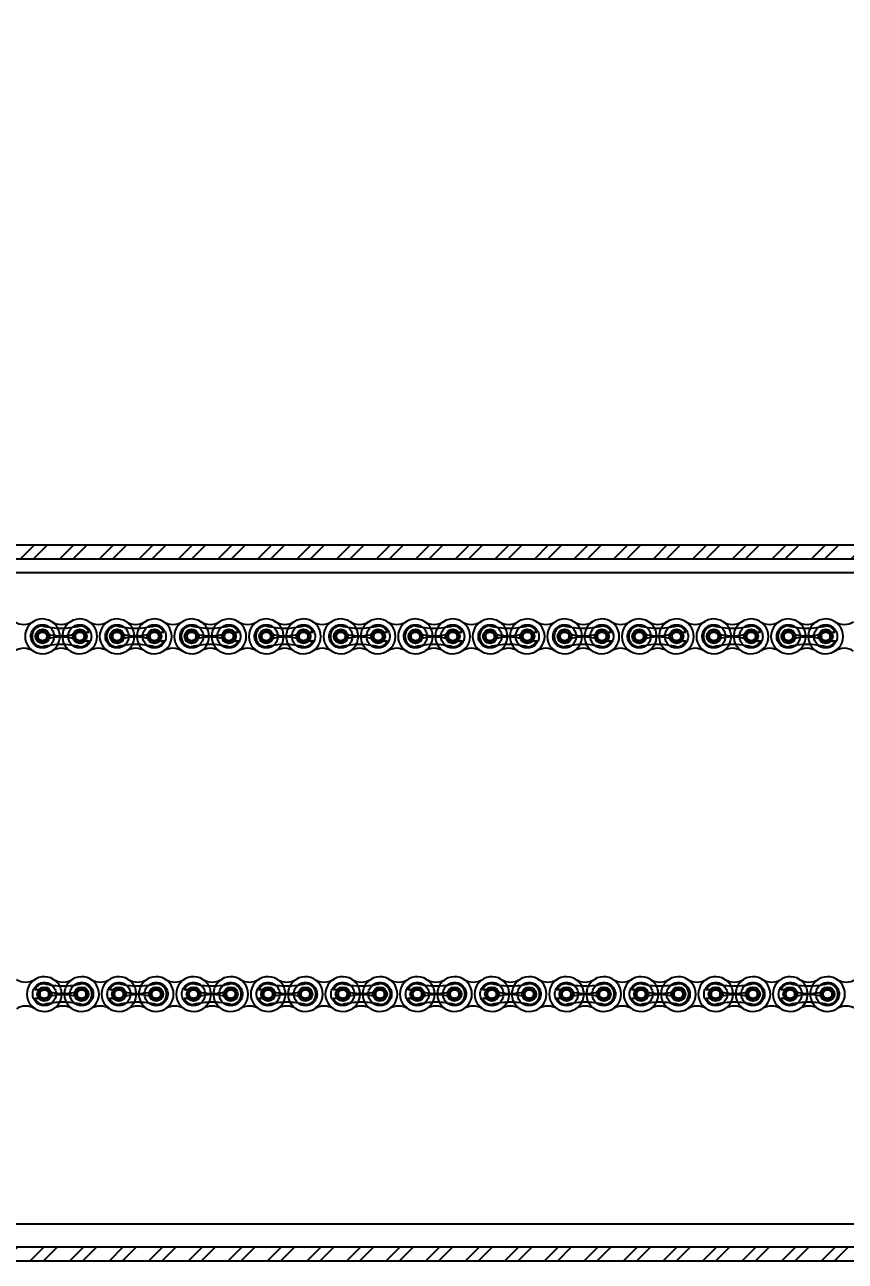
# Model space of a CAD drawing. Header units: metres. Extents: x 0 to 21025, y 0 to 14850.
# Drawn here: x 3216.7 to 3496.1, y 6190.9 to 6612 of the extents above; entities that cross this region are included whole.
import ezdxf

# ---------------------------------------------------------------- set-up
doc = ezdxf.new("R2010")
doc.units = ezdxf.units.M
doc.header["$LTSCALE"] = 25
doc.linetypes.add('HIDDEN2', pattern=[4.7625, 3.175, -1.5875])
for name, color, linetype in [('18_COTAS', 7, 'Continuous'), ('SHA', 7, 'Continuous'), ('SL4', 4, 'Continuous'), ('ST1', 7, 'HIDDEN2')]:
    doc.layers.add(name, color=color, linetype=linetype)
doc.styles.add('ROMANS', font='ROMANS.SHX')
doc.dimstyles.new('25___1-25', dxfattribs={"dimscale": 25, "dimtxt": 2.5, "dimasz": 2, "dimexe": 1.5, "dimexo": 1, "dimgap": 0.5, "dimtad": 1, "dimzin": 12, "dimtxsty": 'ROMANS', "dimcen": 0, "dimclrd": 256, "dimclre": 256, "dimclrt": 3, "dimazin": 3, "dimtfac": 1, "dimtmove": 0, "dimatfit": 0, "dimfxl": 1, "dimlwd": -1, "dimlwe": -1, "dimarcsym": 0})
pattern_1 = [(45, (-2913.5705, 2928.034), (-6.735192, 6.735192), []), (45, (-2909.08, 2928.034), (-6.735192, 6.735192), [])]

# ---------------------------------------------------------------- blocks, each defined once
blk = doc.blocks.new('*D13')
at = {"layer": '18_COTAS', "transparency": 16777216}
for p, q in [((2083.56, 6357.87), (2083.56, 7037.95)), ((6382.51, 6357.87), (6382.51, 7037.95)), ((2133.56, 7000.45), (6332.51, 7000.45))]:
    blk.add_line(p, q, dxfattribs=at)
for points in [[(2133.56, 7008.78), (2133.56, 6992.11), (2083.56, 7000.45)], [(6332.51, 7008.78), (6332.51, 6992.11), (6382.51, 7000.45)]]:
    blk.add_solid(points, dxfattribs=at)
at = {"layer": 'Defpoints', "color": 0, "transparency": 16777216}
for p in [(6382.51, 7000.45), (2083.56, 6332.87), (6382.51, 6332.87)]:
    blk.add_point(p, dxfattribs=at)
at = {"layer": '18_COTAS', "color": 3, "transparency": 16777216, "insert": (4233.04, 7050.15), "char_height": 62.5, "attachment_point": 5, "style": 'ROMANS'}
blk.add_mtext('4298,95', dxfattribs=at)

msp = doc.modelspace()

# ---------------------------------------------------------------- hatches: boundary and pattern name
at = {"layer": 'SHA'}
h = msp.add_hatch(dxfattribs=at)
h.set_pattern_fill('ANSI32', color=256, style=0)
h.set_pattern_definition(pattern_1)
h.paths.add_polyline_path([(4205.539, 6434.865), (2880.564, 6434.865), (2880.564, 6430.103), (4205.539, 6430.103)], flags=0)
h = msp.add_hatch(dxfattribs=at)
h.set_pattern_fill('ANSI32', color=256, style=0)
h.set_pattern_definition(pattern_1)
h.paths.add_polyline_path([(2880.564, 6190.865), (4205.539, 6190.865), (4205.539, 6195.628), (2880.564, 6195.628)], flags=0)

# ---------------------------------------------------------------- linework, layer by layer
at = {"layer": 'SL4'}
for p, q in [((2880.564, 6434.865), (4205.539, 6434.865)), ((2880.564, 6430.103), (4205.539, 6430.103)), ((4205.539, 6425.34), (2880.564, 6425.34)), ((2880.564, 6203.628), (4205.539, 6203.628)), ((4205.539, 6195.628), (2880.564, 6195.628)), ((4205.539, 6190.865), (2880.564, 6190.865))]:
    msp.add_line(p, q, dxfattribs=at)
for centre, radius in [((3222.73, 6403.705), 2.398), ((3235.43, 6403.705), 2.398), ((3248.13, 6403.705), 2.399), ((3260.83, 6403.705), 2.399), ((3273.53, 6403.705), 2.398), ((3286.23, 6403.705), 2.398), ((3298.93, 6403.705), 2.399), ((3311.63, 6403.705), 2.399), ((3324.33, 6403.705), 2.398), ((3337.03, 6403.705), 2.399), ((3349.73, 6403.705), 2.399), ((3362.43, 6403.705), 2.399), ((3375.13, 6403.705), 2.398), ((3387.83, 6403.705), 2.399), ((3400.53, 6403.705), 2.399), ((3413.23, 6403.705), 2.399), ((3425.93, 6403.705), 2.398), ((3438.63, 6403.705), 2.399), ((3451.33, 6403.705), 2.399), ((3464.03, 6403.705), 2.399), ((3476.73, 6403.705), 2.398), ((3489.43, 6403.705), 2.399), ((3223.369, 6281.87), 2.399), ((3236.069, 6281.87), 2.399), ((3248.769, 6281.87), 2.398), ((3261.469, 6281.87), 2.398), ((3274.169, 6281.87), 2.399), ((3286.869, 6281.87), 2.399), ((3299.569, 6281.87), 2.399), ((3312.269, 6281.87), 2.399), ((3324.969, 6281.87), 2.399), ((3337.669, 6281.87), 2.398), ((3350.369, 6281.87), 2.399), ((3363.069, 6281.87), 2.399), ((3375.769, 6281.87), 2.398), ((3388.469, 6281.87), 2.399), ((3401.169, 6281.87), 2.399), ((3413.869, 6281.87), 2.398), ((3426.569, 6281.87), 2.399), ((3439.269, 6281.87), 2.399), ((3451.969, 6281.87), 2.398), ((3464.669, 6281.87), 2.398), ((3477.369, 6281.87), 2.399), ((3490.069, 6281.87), 2.399)]:
    msp.add_circle(centre, radius, dxfattribs=at)
for centre, start, end in [((3216.38, 6413.698), 237.56669, 302.43331), ((3222.73, 6403.705), 57.56669, 302.43331), ((3229.08, 6413.698), 237.56669, 302.43331), ((3235.43, 6403.705), 237.56669, 122.43331), ((3241.78, 6413.698), 237.56669, 302.43331), ((3248.13, 6403.705), 57.56669, 302.43331), ((3254.48, 6413.698), 237.56669, 302.43331), ((3260.83, 6403.705), 237.56669, 122.43331), ((3267.18, 6413.698), 237.56669, 302.43331), ((3273.53, 6403.705), 57.56669, 302.43331), ((3279.88, 6413.698), 237.56669, 302.43331), ((3286.23, 6403.705), 237.56669, 122.43331), ((3292.58, 6413.698), 237.56669, 302.43331), ((3298.93, 6403.705), 57.56669, 302.43331), ((3305.28, 6413.698), 237.56669, 302.43331), ((3311.63, 6403.705), 237.56669, 122.43331), ((3317.98, 6413.698), 237.56669, 302.43331), ((3324.33, 6403.705), 57.56669, 302.43331), ((3330.68, 6413.698), 237.56669, 302.43331), ((3337.03, 6403.705), 237.56669, 122.43331), ((3343.38, 6413.698), 237.56669, 302.43331), ((3349.73, 6403.705), 57.56669, 302.43331), ((3356.08, 6413.698), 237.56669, 302.43331), ((3362.43, 6403.705), 237.56669, 122.43331), ((3368.78, 6413.698), 237.56669, 302.43331), ((3375.13, 6403.705), 57.56669, 302.43331), ((3381.48, 6413.698), 237.56669, 302.43331), ((3387.83, 6403.705), 237.56669, 122.43331), ((3394.18, 6413.698), 237.56669, 302.43331), ((3400.53, 6403.705), 57.56669, 302.43331), ((3406.88, 6413.698), 237.56669, 302.43331), ((3413.23, 6403.705), 237.56669, 122.43331), ((3419.58, 6413.698), 237.56669, 302.43331), ((3425.93, 6403.705), 57.56669, 302.43331), ((3432.28, 6413.698), 237.56669, 302.43331), ((3438.63, 6403.705), 237.56669, 122.43331), ((3444.98, 6413.698), 237.56669, 302.43331), ((3451.33, 6403.705), 57.56669, 302.43331), ((3457.68, 6413.698), 237.56669, 302.43331), ((3464.03, 6403.705), 237.56669, 122.43331), ((3470.38, 6413.698), 237.56669, 302.43331), ((3476.73, 6403.705), 57.56669, 302.43331), ((3483.08, 6413.698), 237.56669, 302.43331), ((3489.43, 6403.705), 237.56669, 122.43331), ((3495.78, 6413.698), 237.56669, 302.43331), ((3216.38, 6393.712), 57.56669, 122.43331), ((3229.08, 6393.712), 57.56669, 122.43331), ((3241.78, 6393.712), 57.56669, 122.43331), ((3254.48, 6393.712), 57.56669, 122.43331), ((3267.18, 6393.712), 57.56669, 122.43331), ((3279.88, 6393.712), 57.56669, 122.43331), ((3292.58, 6393.712), 57.56669, 122.43331), ((3305.28, 6393.712), 57.56669, 122.43331), ((3317.98, 6393.712), 57.56669, 122.43331), ((3330.68, 6393.712), 57.56669, 122.43331), ((3343.38, 6393.712), 57.56669, 122.43331), ((3356.08, 6393.712), 57.56669, 122.43331), ((3368.78, 6393.712), 57.56669, 122.43331), ((3381.48, 6393.712), 57.56669, 122.43331), ((3394.18, 6393.712), 57.56669, 122.43331), ((3406.88, 6393.712), 57.56669, 122.43331), ((3419.58, 6393.712), 57.56669, 122.43331), ((3432.28, 6393.712), 57.56669, 122.43331), ((3444.98, 6393.712), 57.56669, 122.43331), ((3457.68, 6393.712), 57.56669, 122.43331), ((3470.38, 6393.712), 57.56669, 122.43331), ((3483.08, 6393.712), 57.56669, 122.43331), ((3495.78, 6393.712), 57.56669, 122.43331), ((3217.019, 6291.863), 237.56669, 302.43331), ((3223.369, 6281.87), 57.56669, 302.43331), ((3229.719, 6291.863), 237.56669, 302.43331), ((3236.069, 6281.87), 237.56669, 122.43331), ((3242.419, 6291.863), 237.56669, 302.43331), ((3248.769, 6281.87), 57.56669, 302.43331), ((3255.119, 6291.863), 237.56669, 302.43331), ((3261.469, 6281.87), 237.56669, 122.43331), ((3267.819, 6291.863), 237.56669, 302.43331), ((3274.169, 6281.87), 57.56669, 302.43331), ((3280.519, 6291.863), 237.56669, 302.43331), ((3286.869, 6281.87), 237.56669, 122.43331), ((3293.219, 6291.863), 237.56669, 302.43331), ((3299.569, 6281.87), 57.56669, 302.43331), ((3305.919, 6291.863), 237.56669, 302.43331), ((3312.269, 6281.87), 237.56669, 122.43331), ((3318.619, 6291.863), 237.56669, 302.43331), ((3324.969, 6281.87), 57.56669, 302.43331), ((3331.319, 6291.863), 237.56669, 302.43331), ((3337.669, 6281.87), 237.56669, 122.43331), ((3344.019, 6291.863), 237.56669, 302.43331), ((3350.369, 6281.87), 57.56669, 302.43331), ((3356.719, 6291.863), 237.56669, 302.43331), ((3363.069, 6281.87), 237.56669, 122.43331), ((3369.419, 6291.863), 237.56669, 302.43331), ((3375.769, 6281.87), 57.56669, 302.43331), ((3382.119, 6291.863), 237.56669, 302.43331), ((3388.469, 6281.87), 237.56669, 122.43331), ((3394.819, 6291.863), 237.56669, 302.43331), ((3401.169, 6281.87), 57.56669, 302.43331), ((3407.519, 6291.863), 237.56669, 302.43331), ((3413.869, 6281.87), 237.56669, 122.43331), ((3420.219, 6291.863), 237.56669, 302.43331), ((3426.569, 6281.87), 57.56669, 302.43331), ((3432.919, 6291.863), 237.56669, 302.43331), ((3439.269, 6281.87), 237.56669, 122.43331), ((3445.619, 6291.863), 237.56669, 302.43331), ((3451.969, 6281.87), 57.56669, 302.43331), ((3458.319, 6291.863), 237.56669, 302.43331), ((3464.669, 6281.87), 237.56669, 122.43331), ((3471.019, 6291.863), 237.56669, 302.43331), ((3477.369, 6281.87), 57.56669, 302.43331), ((3483.719, 6291.863), 237.56669, 302.43331), ((3490.069, 6281.87), 237.56669, 122.43331), ((3496.419, 6291.863), 237.56669, 302.43331), ((3217.019, 6271.877), 57.56669, 122.43331), ((3229.719, 6271.877), 57.56669, 122.43331), ((3242.419, 6271.877), 57.56669, 122.43331), ((3255.119, 6271.877), 57.56669, 122.43331), ((3267.819, 6271.877), 57.56669, 122.43331), ((3280.519, 6271.877), 57.56669, 122.43331), ((3293.219, 6271.877), 57.56669, 122.43331), ((3305.919, 6271.877), 57.56669, 122.43331), ((3318.619, 6271.877), 57.56669, 122.43331), ((3331.319, 6271.877), 57.56669, 122.43331), ((3344.019, 6271.877), 57.56669, 122.43331), ((3356.719, 6271.877), 57.56669, 122.43331), ((3369.419, 6271.877), 57.56669, 122.43331), ((3382.119, 6271.877), 57.56669, 122.43331), ((3394.819, 6271.877), 57.56669, 122.43331), ((3407.519, 6271.877), 57.56669, 122.43331), ((3420.219, 6271.877), 57.56669, 122.43331), ((3432.919, 6271.877), 57.56669, 122.43331), ((3445.619, 6271.877), 57.56669, 122.43331), ((3458.319, 6271.877), 57.56669, 122.43331), ((3471.019, 6271.877), 57.56669, 122.43331), ((3483.719, 6271.877), 57.56669, 122.43331), ((3496.419, 6271.877), 57.56669, 122.43331)]:
    msp.add_arc(centre, 5.92, start, end, dxfattribs=at)
at = {"layer": 'ST1'}
for p, q in [((4205.539, 6425.34), (2880.564, 6425.34)), ((3236.537, 6405.181), (3238.661, 6405.181)), ((3236.537, 6402.229), (3238.661, 6402.229)), ((3261.937, 6405.181), (3264.061, 6405.181)), ((3261.937, 6402.229), (3264.061, 6402.229)), ((3287.337, 6405.181), (3289.461, 6405.181)), ((3287.337, 6402.229), (3289.461, 6402.229)), ((3312.737, 6405.181), (3314.861, 6405.181)), ((3312.737, 6402.229), (3314.861, 6402.229)), ((3338.137, 6405.181), (3340.261, 6405.181)), ((3338.137, 6402.229), (3340.261, 6402.229)), ((3363.537, 6405.181), (3365.661, 6405.181)), ((3363.537, 6402.229), (3365.661, 6402.229)), ((3388.937, 6405.181), (3391.061, 6405.181)), ((3388.937, 6402.229), (3391.061, 6402.229)), ((3414.337, 6405.181), (3416.461, 6405.181)), ((3414.337, 6402.229), (3416.461, 6402.229)), ((3439.737, 6405.181), (3441.861, 6405.181)), ((3439.737, 6402.229), (3441.861, 6402.229)), ((3465.137, 6405.181), (3467.261, 6405.181)), ((3465.137, 6402.229), (3467.261, 6402.229)), ((3490.537, 6405.181), (3492.661, 6405.181)), ((3490.537, 6402.229), (3492.661, 6402.229)), ((3222.262, 6283.346), (3220.138, 6283.346)), ((3222.262, 6280.394), (3220.138, 6280.394)), ((3247.662, 6283.346), (3245.538, 6283.346)), ((3247.662, 6280.394), (3245.538, 6280.394)), ((3273.062, 6283.346), (3270.938, 6283.346)), ((3273.062, 6280.394), (3270.938, 6280.394)), ((3298.462, 6283.346), (3296.338, 6283.346)), ((3298.462, 6280.394), (3296.338, 6280.394)), ((3323.862, 6283.346), (3321.738, 6283.346)), ((3323.862, 6280.394), (3321.738, 6280.394)), ((3349.262, 6283.346), (3347.138, 6283.346)), ((3349.262, 6280.394), (3347.138, 6280.394)), ((3374.662, 6283.346), (3372.538, 6283.346)), ((3374.662, 6280.394), (3372.538, 6280.394)), ((3400.062, 6283.346), (3397.938, 6283.346)), ((3400.062, 6280.394), (3397.938, 6280.394)), ((3425.462, 6283.346), (3423.338, 6283.346)), ((3425.462, 6280.394), (3423.338, 6280.394)), ((3450.862, 6283.346), (3448.738, 6283.346)), ((3450.862, 6280.394), (3448.738, 6280.394)), ((3476.262, 6283.346), (3474.138, 6283.346)), ((3476.262, 6280.394), (3474.138, 6280.394)), ((2880.564, 6203.628), (4205.539, 6203.628))]:
    msp.add_line(p, q, dxfattribs=at)
for centre, radius in [((3222.73, 6403.705), 3.96), ((3235.43, 6403.705), 3.96), ((3248.13, 6403.705), 3.96), ((3260.83, 6403.705), 3.96), ((3273.53, 6403.705), 3.96), ((3286.23, 6403.705), 3.96), ((3298.93, 6403.705), 3.96), ((3311.63, 6403.705), 3.96), ((3324.33, 6403.705), 3.96), ((3337.03, 6403.705), 3.96), ((3349.73, 6403.705), 3.96), ((3362.43, 6403.705), 3.96), ((3375.13, 6403.705), 3.96), ((3387.83, 6403.705), 3.96), ((3400.53, 6403.705), 3.96), ((3413.23, 6403.705), 3.96), ((3425.93, 6403.705), 3.96), ((3438.63, 6403.705), 3.96), ((3451.33, 6403.705), 3.96), ((3464.03, 6403.705), 3.96), ((3476.73, 6403.705), 3.96), ((3489.43, 6403.705), 3.96), ((3222.73, 6403.705), 1.845), ((3222.73, 6403.705), 1.476), ((3235.43, 6403.705), 1.845), ((3235.43, 6403.705), 1.476), ((3248.13, 6403.705), 1.845), ((3248.13, 6403.705), 1.476), ((3260.83, 6403.705), 1.845), ((3260.83, 6403.705), 1.476), ((3273.53, 6403.705), 1.845), ((3273.53, 6403.705), 1.476), ((3286.23, 6403.705), 1.845), ((3286.23, 6403.705), 1.476), ((3298.93, 6403.705), 1.845), ((3298.93, 6403.705), 1.476), ((3311.63, 6403.705), 1.845), ((3311.63, 6403.705), 1.476), ((3324.33, 6403.705), 1.845), ((3324.33, 6403.705), 1.476), ((3337.03, 6403.705), 1.845), ((3337.03, 6403.705), 1.476), ((3349.73, 6403.705), 1.845), ((3349.73, 6403.705), 1.476), ((3362.43, 6403.705), 1.845), ((3362.43, 6403.705), 1.476), ((3375.13, 6403.705), 1.845), ((3375.13, 6403.705), 1.476), ((3387.83, 6403.705), 1.845), ((3387.83, 6403.705), 1.476), ((3400.53, 6403.705), 1.845), ((3400.53, 6403.705), 1.476), ((3413.23, 6403.705), 1.845), ((3413.23, 6403.705), 1.476), ((3425.93, 6403.705), 1.845), ((3425.93, 6403.705), 1.476), ((3438.63, 6403.705), 1.845), ((3438.63, 6403.705), 1.476), ((3451.33, 6403.705), 1.845), ((3451.33, 6403.705), 1.476), ((3464.03, 6403.705), 1.845), ((3464.03, 6403.705), 1.476), ((3476.73, 6403.705), 1.845), ((3476.73, 6403.705), 1.476), ((3489.43, 6403.705), 1.845), ((3489.43, 6403.705), 1.476), ((3223.369, 6281.87), 3.96), ((3236.069, 6281.87), 3.96), ((3248.769, 6281.87), 3.96), ((3261.469, 6281.87), 3.96), ((3274.169, 6281.87), 3.96), ((3286.869, 6281.87), 3.96), ((3299.569, 6281.87), 3.96), ((3312.269, 6281.87), 3.96), ((3324.969, 6281.87), 3.96), ((3337.669, 6281.87), 3.96), ((3350.369, 6281.87), 3.96), ((3363.069, 6281.87), 3.96), ((3375.769, 6281.87), 3.96), ((3388.469, 6281.87), 3.96), ((3401.169, 6281.87), 3.96), ((3413.869, 6281.87), 3.96), ((3426.569, 6281.87), 3.96), ((3439.269, 6281.87), 3.96), ((3451.969, 6281.87), 3.96), ((3464.669, 6281.87), 3.96), ((3477.369, 6281.87), 3.96), ((3490.069, 6281.87), 3.96), ((3223.369, 6281.87), 1.845), ((3223.369, 6281.87), 1.476), ((3236.069, 6281.87), 1.845), ((3236.069, 6281.87), 1.476), ((3248.769, 6281.87), 1.845), ((3248.769, 6281.87), 1.476), ((3261.469, 6281.87), 1.845), ((3261.469, 6281.87), 1.476), ((3274.169, 6281.87), 1.845), ((3274.169, 6281.87), 1.476), ((3286.869, 6281.87), 1.845), ((3286.869, 6281.87), 1.476), ((3299.569, 6281.87), 1.845), ((3299.569, 6281.87), 1.476), ((3312.269, 6281.87), 1.845), ((3312.269, 6281.87), 1.476), ((3324.969, 6281.87), 1.845), ((3324.969, 6281.87), 1.476), ((3337.669, 6281.87), 1.845), ((3337.669, 6281.87), 1.476), ((3350.369, 6281.87), 1.845), ((3350.369, 6281.87), 1.476), ((3363.069, 6281.87), 1.845), ((3363.069, 6281.87), 1.476), ((3375.769, 6281.87), 1.845), ((3375.769, 6281.87), 1.476), ((3388.469, 6281.87), 1.845), ((3388.469, 6281.87), 1.476), ((3401.169, 6281.87), 1.845), ((3401.169, 6281.87), 1.476), ((3413.869, 6281.87), 1.845), ((3413.869, 6281.87), 1.476), ((3426.569, 6281.87), 1.845), ((3426.569, 6281.87), 1.476), ((3439.269, 6281.87), 1.845), ((3439.269, 6281.87), 1.476), ((3451.969, 6281.87), 1.845), ((3451.969, 6281.87), 1.476), ((3464.669, 6281.87), 1.845), ((3464.669, 6281.87), 1.476), ((3477.369, 6281.87), 1.845), ((3477.369, 6281.87), 1.476), ((3490.069, 6281.87), 1.845), ((3490.069, 6281.87), 1.476)]:
    msp.add_circle(centre, radius, dxfattribs=at)
for centre, radius, start, end in [((3222.73, 6403.705), 3.552, 90, 270), ((3229.08, 6432.802), 26.322, 256.04015, 283.95985), ((3222.73, 6403.705), 5.92, 302.43328, 57.56676), ((3235.43, 6403.705), 5.92, 122.43328, 237.56672), ((3235.43, 6403.705), 3.552, 24.55336, 90), ((3248.13, 6403.705), 3.552, 90, 270), ((3254.48, 6432.802), 26.322, 256.04015, 283.95985), ((3248.13, 6403.705), 5.92, 302.43324, 57.56676), ((3260.83, 6403.705), 5.92, 122.43328, 237.56672), ((3260.83, 6403.705), 3.552, 24.55336, 90), ((3273.53, 6403.705), 3.552, 90, 270), ((3279.88, 6432.802), 26.322, 256.04015, 283.95985), ((3273.53, 6403.705), 5.92, 302.43328, 57.56672), ((3286.23, 6403.705), 5.92, 122.43328, 237.56672), ((3286.23, 6403.705), 3.552, 24.55336, 90), ((3298.93, 6403.705), 3.552, 90, 270), ((3305.28, 6432.802), 26.322, 256.04015, 283.95985), ((3298.93, 6403.705), 5.92, 302.43328, 57.56672), ((3311.63, 6403.705), 5.92, 122.43328, 237.56672), ((3311.63, 6403.705), 3.552, 24.55336, 90), ((3324.33, 6403.705), 3.552, 90, 270), ((3330.68, 6432.802), 26.322, 256.04015, 283.95985), ((3324.33, 6403.705), 5.92, 302.43324, 57.56676), ((3337.03, 6403.705), 5.92, 122.43328, 237.56676), ((3337.03, 6403.705), 3.552, 24.55336, 90), ((3349.73, 6403.705), 3.552, 90, 270), ((3356.08, 6432.802), 26.322, 256.04015, 283.95985), ((3349.73, 6403.705), 5.92, 302.43328, 57.56672), ((3362.43, 6403.705), 5.92, 122.43328, 237.56672), ((3362.43, 6403.705), 3.552, 24.55336, 90), ((3375.13, 6403.705), 3.552, 90, 270), ((3381.48, 6432.802), 26.322, 256.04015, 283.95985), ((3375.13, 6403.705), 5.92, 302.43324, 57.56676), ((3387.83, 6403.705), 5.92, 122.43328, 237.56676), ((3387.83, 6403.705), 3.552, 24.55336, 90), ((3400.53, 6403.705), 3.552, 90, 270), ((3406.88, 6432.802), 26.322, 256.04015, 283.95985), ((3400.53, 6403.705), 5.92, 302.43328, 57.56676), ((3413.23, 6403.705), 5.92, 122.43328, 237.56672), ((3413.23, 6403.705), 3.552, 24.55336, 90), ((3425.93, 6403.705), 3.552, 90, 270), ((3432.28, 6432.802), 26.322, 256.04015, 283.95985), ((3425.93, 6403.705), 5.92, 302.43328, 57.56676), ((3438.63, 6403.705), 5.92, 122.43328, 237.56672), ((3438.63, 6403.705), 3.552, 24.55336, 90), ((3451.33, 6403.705), 3.552, 90, 270), ((3457.68, 6432.802), 26.322, 256.04015, 283.95985), ((3451.33, 6403.705), 5.92, 302.43324, 57.56676), ((3464.03, 6403.705), 5.92, 122.43328, 237.56672), ((3464.03, 6403.705), 3.552, 24.55336, 90), ((3476.73, 6403.705), 3.552, 90, 270), ((3483.08, 6432.802), 26.322, 256.04015, 283.95985), ((3476.73, 6403.705), 5.92, 302.43328, 57.56672), ((3489.43, 6403.705), 5.92, 122.43328, 237.56672), ((3489.43, 6403.705), 3.552, 24.55336, 90), ((3229.08, 6420.058), 16.175, 252.993, 287.007), ((3229.08, 6387.353), 16.175, 72.993, 107.007), ((3235.43, 6403.705), 3.552, 270, 335.44664), ((3254.48, 6420.058), 16.175, 252.993, 287.007), ((3254.48, 6387.353), 16.175, 72.993, 107.007), ((3260.83, 6403.705), 3.552, 270, 335.44664), ((3279.88, 6420.058), 16.175, 252.993, 287.007), ((3279.88, 6387.353), 16.175, 72.993, 107.007), ((3286.23, 6403.705), 3.552, 270, 335.44664), ((3305.28, 6420.058), 16.175, 252.993, 287.007), ((3305.28, 6387.353), 16.175, 72.993, 107.007), ((3311.63, 6403.705), 3.552, 270, 335.44664), ((3330.68, 6420.058), 16.175, 252.993, 287.007), ((3330.68, 6387.353), 16.175, 72.993, 107.007), ((3337.03, 6403.705), 3.552, 270, 335.44664), ((3356.08, 6420.058), 16.175, 252.993, 287.007), ((3356.08, 6387.353), 16.175, 72.993, 107.007), ((3362.43, 6403.705), 3.552, 270, 335.44664), ((3381.48, 6420.058), 16.175, 252.993, 287.007), ((3381.48, 6387.353), 16.175, 72.993, 107.007), ((3387.83, 6403.705), 3.552, 270, 335.44664), ((3406.88, 6420.058), 16.175, 252.993, 287.007), ((3406.88, 6387.353), 16.175, 72.993, 107.007), ((3413.23, 6403.705), 3.552, 270, 335.44664), ((3432.28, 6420.058), 16.175, 252.993, 287.007), ((3432.28, 6387.353), 16.175, 72.993, 107.007), ((3438.63, 6403.705), 3.552, 270, 335.44664), ((3457.68, 6420.058), 16.175, 252.993, 287.007), ((3457.68, 6387.353), 16.175, 72.993, 107.007), ((3464.03, 6403.705), 3.552, 270, 335.44664), ((3483.08, 6420.058), 16.175, 252.993, 287.007), ((3483.08, 6387.353), 16.175, 72.993, 107.007), ((3489.43, 6403.705), 3.552, 270, 335.44664), ((3229.08, 6374.609), 26.322, 76.04015, 103.95985), ((3254.48, 6374.609), 26.322, 76.04015, 103.95985), ((3279.88, 6374.609), 26.322, 76.04015, 103.95985), ((3305.28, 6374.609), 26.322, 76.04015, 103.95985), ((3330.68, 6374.609), 26.322, 76.04015, 103.95985), ((3356.08, 6374.609), 26.322, 76.04015, 103.95985), ((3381.48, 6374.609), 26.322, 76.04015, 103.95985), ((3406.88, 6374.609), 26.322, 76.04015, 103.95985), ((3432.28, 6374.609), 26.322, 76.04015, 103.95985), ((3457.68, 6374.609), 26.322, 76.04015, 103.95985), ((3483.08, 6374.609), 26.322, 76.04015, 103.95985), ((3223.369, 6281.87), 3.552, 90, 155.44664), ((3229.719, 6310.967), 26.322, 256.04015, 283.95985), ((3223.369, 6281.87), 5.92, 302.43324, 57.56672), ((3236.069, 6281.87), 5.92, 122.43328, 237.56672), ((3236.069, 6281.87), 3.552, 270, 90), ((3248.769, 6281.87), 3.552, 90, 155.44664), ((3255.119, 6310.967), 26.322, 256.04015, 283.95985), ((3248.769, 6281.87), 5.92, 302.43328, 57.56672), ((3261.469, 6281.87), 5.92, 122.43328, 237.56672), ((3261.469, 6281.87), 3.552, 270, 90), ((3274.169, 6281.87), 3.552, 90, 155.44664), ((3280.519, 6310.967), 26.322, 256.04015, 283.95985), ((3274.169, 6281.87), 5.92, 302.43328, 57.56672), ((3286.869, 6281.87), 5.92, 122.43328, 237.56672), ((3286.869, 6281.87), 3.552, 270, 90), ((3299.569, 6281.87), 3.552, 90, 155.44664), ((3305.919, 6310.967), 26.322, 256.04015, 283.95985), ((3299.569, 6281.87), 5.92, 302.43328, 57.56672), ((3312.269, 6281.87), 5.92, 122.43328, 237.56672), ((3312.269, 6281.87), 3.552, 270, 90), ((3324.969, 6281.87), 3.552, 90, 155.44664), ((3331.319, 6310.967), 26.322, 256.04015, 283.95985), ((3324.969, 6281.87), 5.92, 302.43328, 57.56672), ((3337.669, 6281.87), 5.92, 122.43328, 237.56672), ((3337.669, 6281.87), 3.552, 270, 90), ((3350.369, 6281.87), 3.552, 90, 155.44664), ((3356.719, 6310.967), 26.322, 256.04015, 283.95985), ((3350.369, 6281.87), 5.92, 302.43328, 57.56672), ((3363.069, 6281.87), 5.92, 122.43328, 237.56676), ((3363.069, 6281.87), 3.552, 270, 90), ((3375.769, 6281.87), 3.552, 90, 155.44664), ((3382.119, 6310.967), 26.322, 256.04015, 283.95985), ((3375.769, 6281.87), 5.92, 302.43324, 57.56676), ((3388.469, 6281.87), 5.92, 122.43328, 237.56672), ((3388.469, 6281.87), 3.552, 270, 90), ((3401.169, 6281.87), 3.552, 90, 155.44664), ((3407.519, 6310.967), 26.322, 256.04015, 283.95985), ((3401.169, 6281.87), 5.92, 302.43328, 57.56672), ((3413.869, 6281.87), 5.92, 122.43328, 237.56672), ((3413.869, 6281.87), 3.552, 270, 90), ((3426.569, 6281.87), 3.552, 90, 155.44664), ((3432.919, 6310.967), 26.322, 256.04015, 283.95985), ((3426.569, 6281.87), 5.92, 302.43324, 57.56676), ((3439.269, 6281.87), 5.92, 122.43328, 237.56676), ((3439.269, 6281.87), 3.552, 270, 90), ((3451.969, 6281.87), 3.552, 90, 155.44664), ((3458.319, 6310.967), 26.322, 256.04015, 283.95985), ((3451.969, 6281.87), 5.92, 302.43324, 57.56676), ((3464.669, 6281.87), 5.92, 122.43328, 237.56672), ((3464.669, 6281.87), 3.552, 270, 90), ((3477.369, 6281.87), 3.552, 90, 155.44664), ((3483.719, 6310.967), 26.322, 256.04015, 283.95985), ((3477.369, 6281.87), 5.92, 302.43324, 57.56676), ((3490.069, 6281.87), 5.92, 122.43328, 237.56672), ((3490.069, 6281.87), 3.552, 270, 90), ((3223.369, 6281.87), 3.552, 204.55336, 270), ((3229.719, 6298.223), 16.175, 252.993, 287.007), ((3229.719, 6265.518), 16.175, 72.993, 107.007), ((3248.769, 6281.87), 3.552, 204.55336, 270), ((3255.119, 6298.223), 16.175, 252.993, 287.007), ((3255.119, 6265.518), 16.175, 72.993, 107.007), ((3274.169, 6281.87), 3.552, 204.55336, 270), ((3280.519, 6298.223), 16.175, 252.993, 287.007), ((3280.519, 6265.518), 16.175, 72.993, 107.007), ((3299.569, 6281.87), 3.552, 204.55336, 270), ((3305.919, 6298.223), 16.175, 252.993, 287.007), ((3305.919, 6265.518), 16.175, 72.993, 107.007), ((3324.969, 6281.87), 3.552, 204.55336, 270), ((3331.319, 6298.223), 16.175, 252.993, 287.007), ((3331.319, 6265.518), 16.175, 72.993, 107.007), ((3350.369, 6281.87), 3.552, 204.55336, 270), ((3356.719, 6298.223), 16.175, 252.993, 287.007), ((3356.719, 6265.518), 16.175, 72.993, 107.007), ((3375.769, 6281.87), 3.552, 204.55336, 270), ((3382.119, 6298.223), 16.175, 252.993, 287.007), ((3382.119, 6265.518), 16.175, 72.993, 107.007), ((3401.169, 6281.87), 3.552, 204.55336, 270), ((3407.519, 6298.223), 16.175, 252.993, 287.007), ((3407.519, 6265.518), 16.175, 72.993, 107.007), ((3426.569, 6281.87), 3.552, 204.55336, 270), ((3432.919, 6298.223), 16.175, 252.993, 287.007), ((3432.919, 6265.518), 16.175, 72.993, 107.007), ((3451.969, 6281.87), 3.552, 204.55336, 270), ((3458.319, 6298.223), 16.175, 252.993, 287.007), ((3458.319, 6265.518), 16.175, 72.993, 107.007), ((3477.369, 6281.87), 3.552, 204.55336, 270), ((3483.719, 6298.223), 16.175, 252.993, 287.007), ((3483.719, 6265.518), 16.175, 72.993, 107.007), ((3229.719, 6252.774), 26.322, 76.04015, 103.95985), ((3255.119, 6252.774), 26.322, 76.04015, 103.95985), ((3280.519, 6252.774), 26.322, 76.04015, 103.95985), ((3305.919, 6252.774), 26.322, 76.04015, 103.95985), ((3331.319, 6252.774), 26.322, 76.04015, 103.95985), ((3356.719, 6252.774), 26.322, 76.04015, 103.95985), ((3382.119, 6252.774), 26.322, 76.04015, 103.95985), ((3407.519, 6252.774), 26.322, 76.04015, 103.95985), ((3432.919, 6252.774), 26.322, 76.04015, 103.95985), ((3458.319, 6252.774), 26.322, 76.04015, 103.95985), ((3483.719, 6252.774), 26.322, 76.04015, 103.95985)]:
    msp.add_arc(centre, radius, start, end, dxfattribs=at)

# ---------------------------------------------------------------- dimensions: what is measured, and where the dimension line sits
at = {"layer": '18_COTAS'}
dim = msp.add_linear_dim(base=(6382.514, 7000.445), p1=(2083.564, 6332.865), p2=(6382.514, 6332.865), dimstyle='25___1-25', dxfattribs=at)
dim.commit()
dim.dimension.update_dxf_attribs({"geometry": '*D13', "text_midpoint": (4233.039, 7050.147)})

doc.saveas('drawing.dxf')
